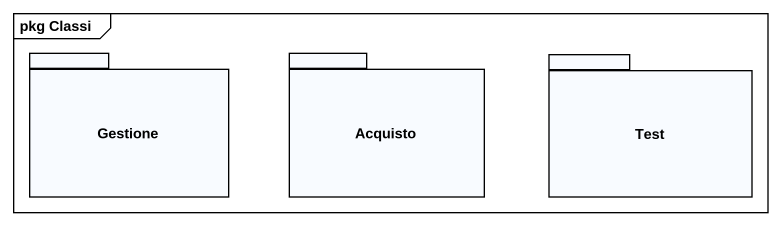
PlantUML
@startuml
mainframe pkg Classi
package Gestione {
}
package Acquisto {
}
package Test {
}
@enduml
